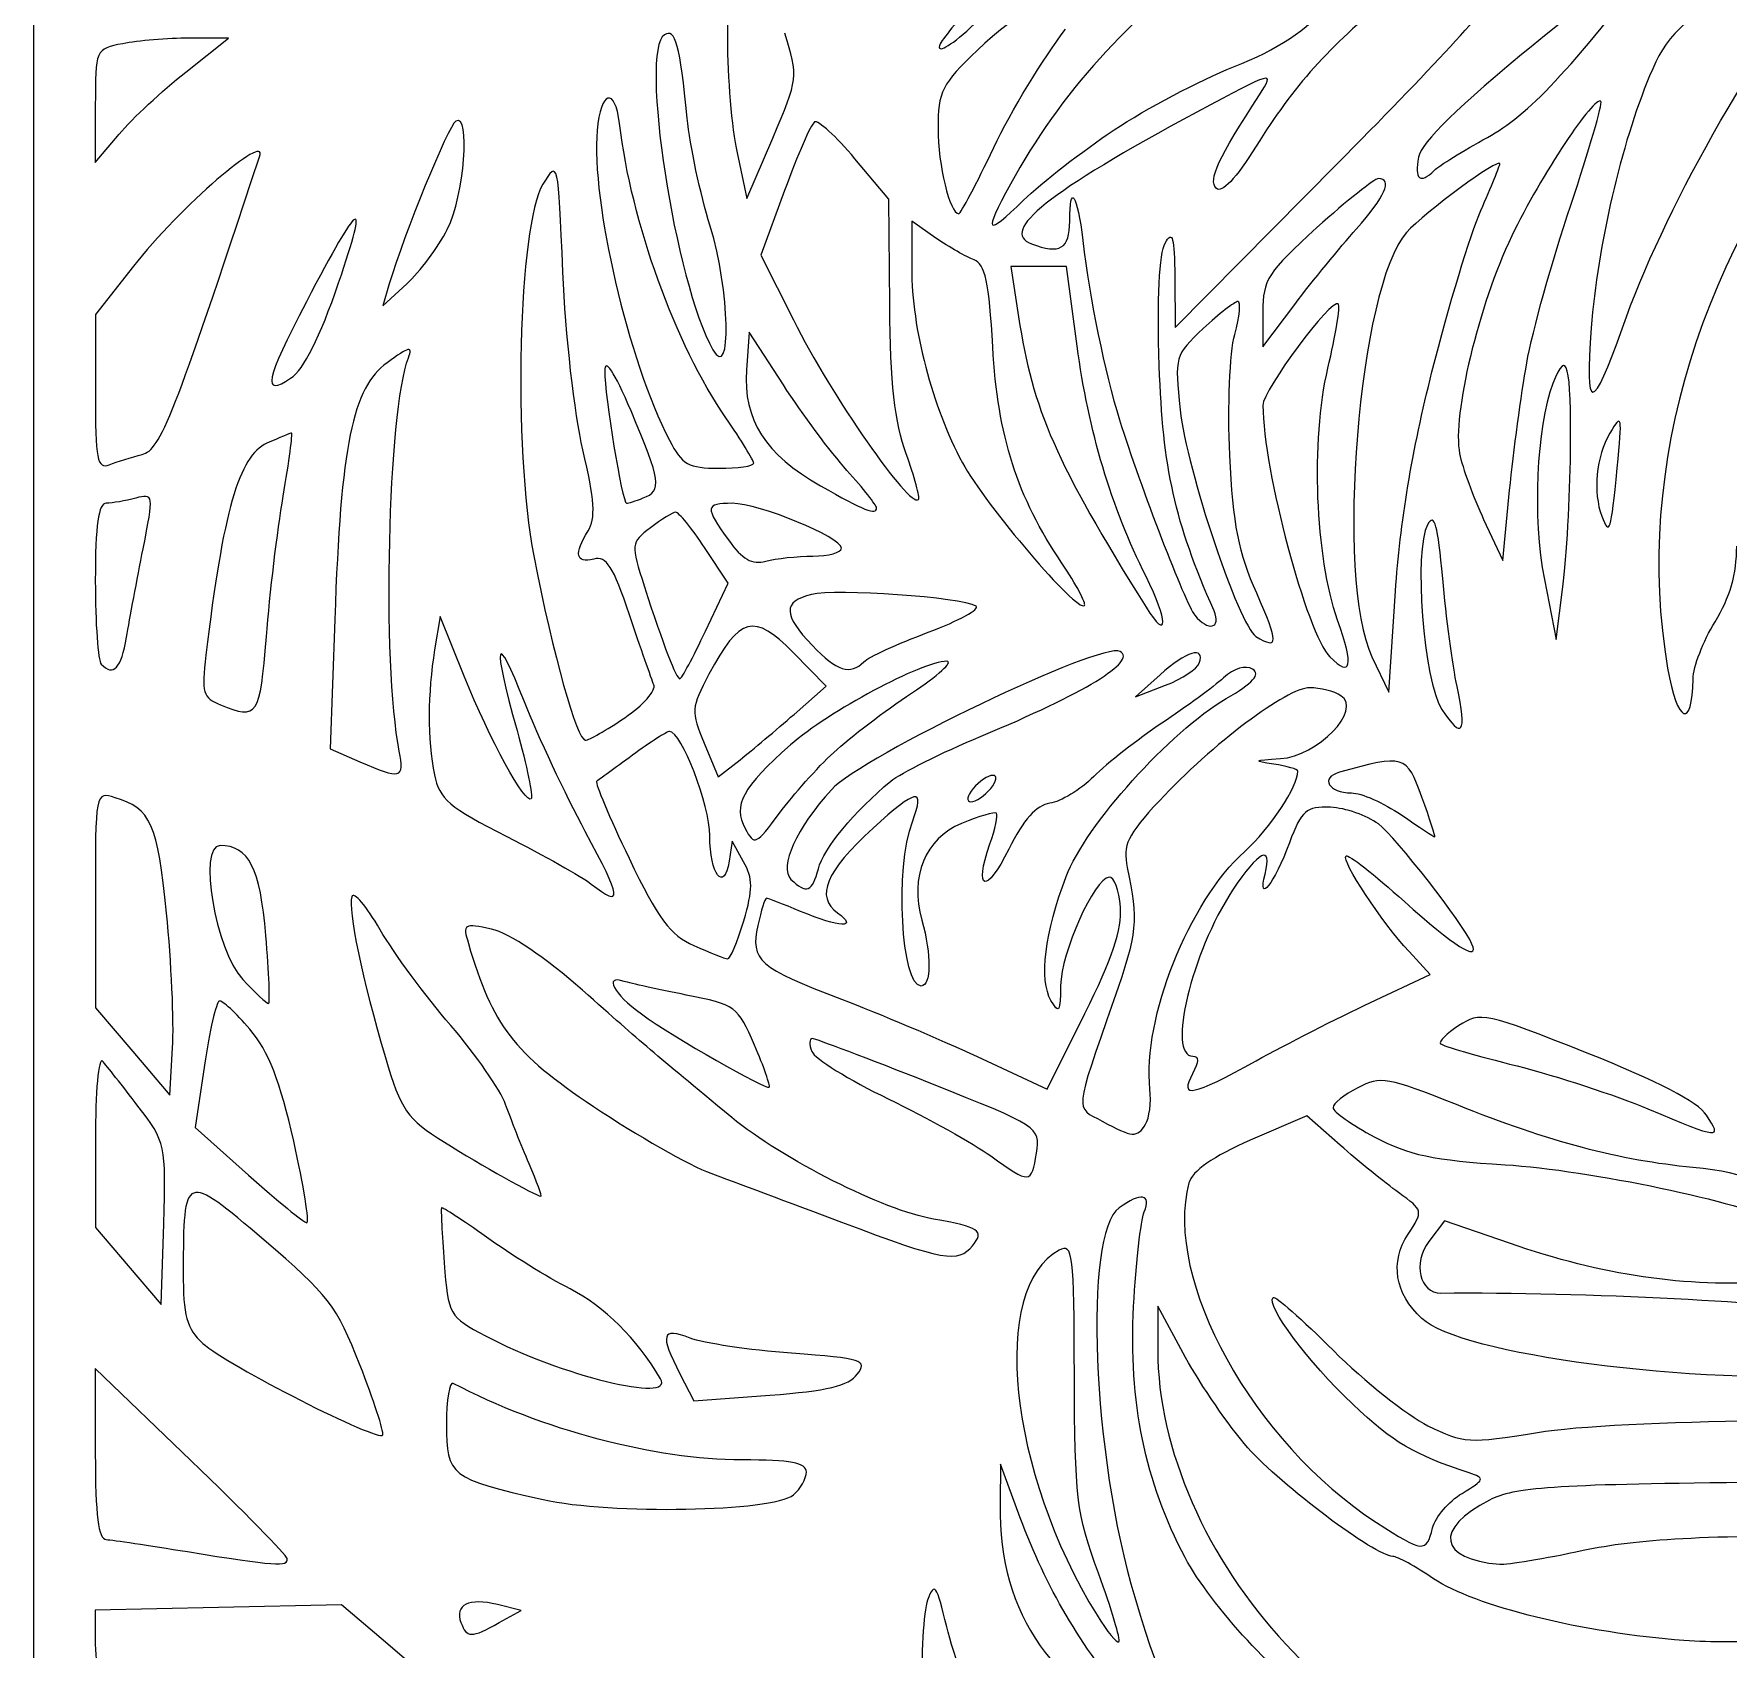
# Model space of a CAD drawing. Extents: x 1 to 81, y -1 to 158.
# Drawn here: x 1 to 52.1, y 82.8 to 131.5 of the extents above; entities that cross this region are included whole.
import ezdxf

# ---------------------------------------------------------------- set-up
doc = ezdxf.new("R2010")
doc.units = 0
doc.layers.get('0').update_dxf_attribs({"linetype": 'CONTINUOUS'})

msp = doc.modelspace()

# ---------------------------------------------------------------- linework, layer by layer
at = {"color": 7}
for points in [[(1.007335, 78.69224), (1.007335, 158.06724), (40.827127, 158.06724), (80.646918, 158.06724), (80.646918, 78.69224), (80.646918, -0.68276), (40.827127, -0.68276), (1.007335, -0.68276)], [(5.583785, 130.323135)], [(33.572262, 128.580277)], [(29.9407, 128.045255)], [(43.221989, 127.362728)], [(21.39274, 125.677636)], [(13.468501, 125.579095)], [(40.866663, 125.590398)], [(10.191816, 123.967819)], [(48.888748, 122.613073)], [(46.005999, 121.55474)], [(43.149306, 121.290419)], [(4.273061, 118.792726)], [(22.703168, 118.530505)], [(27.298391, 118.817673)], [(47.323986, 118.866206)], [(48.731654, 118.37974)], [(19.374236, 117.482006)], [(26.407335, 117.188353)], [(24.489106, 115.730295)], [(31.993046, 115.516922)], [(34.531631, 115.112287)], [(37.865119, 114.609428)], [(36.578749, 114.080261)], [(21.252979, 113.471325)], [(40.30517, 113.801337)], [(3.800324, 113.286511)], [(8.014907, 113.303561)], [(26.024446, 112.546434)], [(36.134781, 112.504786)], [(51.017792, 112.02974)], [(43.904554, 111.796195)], [(18.820675, 110.859107)], [(23.919751, 110.958707)], [(12.020309, 109.846928)], [(25.117716, 109.812217)], [(29.846918, 108.722448)], [(42.844858, 108.464284)], [(17.624761, 107.431755)], [(24.653306, 106.298984)], [(22.402874, 104.729743)], [(33.756613, 105.150573)], [(7.999645, 104.290678)], [(22.728965, 100.98935)], [(37.845082, 100.511671)], [(34.517909, 98.601977)], [(51.42512, 98.873355)], [(8.837851, 98.09094)], [(31.225133, 97.734485)], [(15.934103, 97.411511)], [(29.298202, 94.940559)], [(10.830862, 91.352717)], [(19.893259, 90.929219)], [(25.82473, 91.065159)], [(23.898794, 87.427641)], [(43.168922, 86.431303)], [(8.643797, 85.505261)], [(47.706293, 85.755543)], [(33.096713, 85.063764)], [(15.02999, 83.574827)]]:
    msp.add_lwpolyline(points, close=True, dxfattribs=at)
for points in [[(5.583785, 130.323135), (6.875685, 131.344323), (5.694376, 131.344323)], [(2.859418, 129.306574), (2.859418, 127.599556), (3.575651, 128.45075)], [(22.203196, 127.883862), (22.496973, 126.514024), (23.277293, 128.33386)], [(26.80321, 123.293042), (26.777889, 126.48655), (25.753309, 127.712274)], [(35.395122, 124.139164), (35.403166, 122.622543), (40.289144, 127.552125)], [(23.634554, 126.752358), (22.923844, 124.80371), (23.903707, 122.848494)], [(28.193272, 125.319978), (27.465668, 125.824107), (27.465668, 124.40647)], [(4.005096, 124.468893), (2.859752, 123.009948), (2.859585, 120.666536)], [(32.452704, 122.06301), (32.132879, 124.465157), (31.294536, 124.465157), (30.456193, 124.465157), (30.688365, 122.943803)], [(11.720793, 123.93599), (11.52494, 123.274532), (12.245012, 123.93599)], [(38.049002, 123.099774), (38.049002, 122.043375), (39.01458, 123.32041)], [(23.597698, 120.893282), (22.570877, 122.480782), (22.488747, 121.340512)], [(44.706651, 116.834592), (45.282593, 115.601615), (45.490257, 117.718282)], [(21.252979, 113.471325), (21.934956, 114.91291), (21.225571, 115.984867)], [(46.537713, 115.028898), (46.892784, 113.220365), (47.095016, 114.807865)], [(41.340429, 112.691198), (41.848924, 111.632865), (42.048083, 114.675573)], [(13.976747, 112.109819), (13.251929, 113.909689), (13.085667, 112.903569)], [(10.076032, 113.816659), (9.937739, 109.915039), (10.830348, 109.527538)], [(23.919751, 110.958707), (24.886155, 111.80722), (23.892237, 112.825083)], [(34.954901, 112.154615), (34.212543, 111.485738), (35.120546, 111.835909)], [(21.212908, 110.088447), (21.63659, 109.074432), (22.294972, 109.592314)], [(22.400308, 106.515681), (22.053262, 107.134948), (21.962385, 106.535712)], [(2.861127, 105.366841), (2.862715, 102.107865), (3.985485, 100.795156), (5.108255, 99.482447), (5.18962, 100.901376)], [(5.005692, 104.968252), (5.005811, 104.968252)], [(41.298455, 102.27446), (43.092698, 103.119902), (42.459852, 103.804508)], [(29.439447, 100.639131), (31.545525, 99.659681), (32.687691, 101.942106)], [(6.148657, 100.380469), (5.866019, 98.501393), (7.471574, 97.070757)], [(4.145508, 99.146582), (4.145386, 99.146582)], [(40.382738, 97.970184), (39.374755, 98.859586), (37.670997, 98.117348)], [(2.860358, 98.125886), (2.861416, 95.493282), (3.852664, 94.328432), (4.843912, 93.163586), (4.920189, 95.600483)], [(45.481457, 95.011968), (43.521204, 95.686512), (43.055596, 95.069245)], [(35.722785, 91.573416), (34.888104, 93.112032), (34.884188, 91.789115)], [(5.733381, 88.468449), (2.859418, 91.233202), (2.859418, 88.666886)], [(20.480158, 91.077478), (20.90298, 90.259829), (23.192137, 90.432808)], [(30.740231, 86.732356), (30.139074, 88.349532), (30.131613, 87.158907)], [(11.700656, 81.013961), (12.662757, 82.078893), (11.472048, 83.097545), (10.281338, 84.116198), (6.570379, 84.036106), (2.859418, 83.956014), (2.859418, 82.928883)], [(15.02999, 83.574832), (15.691186, 83.940753), (14.978883, 84.119529)], [(38.747914, 82.93119), (40.385899, 81.205782), (41.176501, 81.668803)]]:
    msp.add_lwpolyline(points, dxfattribs=at)
for points in [[(31.831293, 135.109945), (29.939522, 133.150185), (28.350649, 131.352369), (28.300463, 131.114803)], [(48.888748, 122.613073), (50.126008, 126.120745), (52.705103, 130.699169), (55.646817, 134.610031)], [(22.393272, 133.816858), (22.003345, 133.46398), (21.909418, 132.978571), (21.909418, 131.316338)], [(44.824743, 128.354915), (46.051705, 129.027375), (47.277369, 130.33243), (50.087543, 133.958606)], [(50.072893, 134.249647), (49.773795, 134.034168), (48.030561, 132.632548), (46.199041, 131.134935)], [(36.426061, 133.570909), (34.155933, 132.137841), (31.913436, 129.654308), (30.441114, 126.942675)], [(53.073879, 133.504348), (50.55403, 131.759055), (50.214601, 131.426551), (49.707721, 130.206858)], [(33.026842, 133.196407), (32.402613, 133.196407), (30.579584, 132.070642), (29.447977, 130.986371)], [(37.166375, 130.477384), (38.528773, 131.019711), (39.307437, 131.537961), (40.140824, 132.457061)], [(41.809435, 132.51415), (40.082854, 131.137205), (38.963325, 129.88658), (37.852353, 128.093711)], [(40.289144, 127.552125), (42.976432, 130.263397), (45.117898, 132.574298), (45.047958, 132.687463)], [(28.300463, 131.114803), (28.248602, 130.869298), (28.705397, 131.155083), (29.358796, 131.776933)], [(5.694376, 131.344323), (5.044654, 131.344323), (4.140994, 131.269909), (3.686241, 131.178959)], [(20.013202, 131.449339), (19.252909, 130.979452), (20.334973, 123.949788), (21.475173, 121.951615)], [(20.700511, 128.929836), (20.480816, 131.147365), (20.34286, 131.653079), (20.013202, 131.449339)], [(21.909418, 131.316338), (21.909418, 130.18189), (22.041617, 128.637276), (22.203196, 127.883862)], [(23.277293, 128.33386), (24.047715, 130.130619), (24.052377, 130.170772), (23.644971, 131.499869)], [(29.9407, 128.045255), (30.461154, 129.141186), (31.433831, 130.748529), (32.102205, 131.61713)], [(3.686241, 131.178959), (2.862723, 131.014256), (2.859418, 131.006771), (2.859418, 129.306574)], [(29.447977, 130.986371), (28.376462, 129.959679), (28.259418, 129.727513), (28.259418, 128.628778)], [(46.199041, 131.134935), (43.953406, 129.298708), (42.828509, 128.200174), (42.744652, 127.761497)], [(3.575651, 128.45075), (3.969581, 128.918909), (4.873239, 129.76148), (5.583785, 130.323135)], [(33.572262, 128.580277), (34.533983, 129.219629), (36.151336, 130.073326), (37.166375, 130.477384)], [(37.948381, 129.63788), (38.432168, 130.378311), (38.38027, 130.363965), (36.064624, 129.117138)], [(18.660541, 128.771576), (18.527683, 129.892774), (18.084181, 129.758125), (17.984073, 128.566198)], [(49.707721, 130.206858), (48.847211, 128.13624), (48.145351, 125.105816), (47.948964, 122.613073)], [(55.709481, 130.111082), (51.28427, 125.12516), (49.205735, 118.361513), (50.252133, 112.35264)], [(36.646559, 126.820097), (36.396448, 127.070207), (36.699992, 127.727228), (37.948381, 129.63788)], [(48.243307, 129.440294), (48.04378, 129.639822), (46.432248, 127.207822), (45.554061, 125.38189)], [(47.329273, 126.306831), (47.887633, 127.974595), (48.298949, 129.384655), (48.243307, 129.440294)], [(13.724678, 128.8415), (13.49588, 128.700096), (12.171333, 125.457604), (11.720793, 123.93599)], [(13.468501, 125.579095), (13.980991, 126.578434), (14.180833, 129.123421), (13.724678, 128.8415)], [(21.866222, 119.897731), (20.339717, 122.116432), (19.014435, 125.785025), (18.660541, 128.771576)], [(21.39274, 125.677636), (21.093118, 126.647702), (20.781613, 128.111192), (20.700511, 128.929836)], [(24.536998, 128.819505), (24.431546, 128.75433), (24.025447, 127.824116), (23.634554, 126.752358)], [(25.753309, 127.712274), (25.189791, 128.386425), (24.64245, 128.884677), (24.536998, 128.819505)], [(36.064624, 129.117138), (31.580442, 126.702693), (30.09832, 125.523638), (31.075887, 125.148512)], [(7.807717, 127.770924), (8.068852, 128.561439), (5.395545, 126.240053), (4.005096, 124.468893)], [(17.984073, 128.566198), (17.803019, 126.410477), (18.917338, 121.633824), (20.163428, 119.224155)], [(28.259418, 128.628778), (28.259418, 127.518718), (28.615407, 126.052657), (28.884951, 126.052657)], [(30.835296, 126.457916), (31.378903, 126.985863), (32.610539, 127.940924), (33.572262, 128.580277)], [(43.221989, 127.362728), (43.360446, 127.501184), (44.081684, 127.947669), (44.824743, 128.354915)], [(4.273061, 118.792726), (4.82509, 118.934082), (5.219578, 119.936104), (7.807717, 127.770924)], [(16.951505, 124.292815), (16.811493, 127.661617), (16.806048, 127.685533), (16.349303, 126.938648)], [(28.884951, 126.052657), (28.945157, 126.052657), (29.420243, 126.949327), (29.9407, 128.045255)], [(37.852353, 128.093711), (37.238101, 127.102436), (36.813112, 126.653544), (36.646559, 126.820097)], [(45.192752, 127.554209), (45.192752, 127.763725), (42.944709, 126.109886), (42.380715, 125.485451)], [(42.744652, 127.761497), (42.614921, 127.082865), (42.793195, 126.933934), (43.221989, 127.362728)], [(44.622061, 126.152698), (44.935942, 126.862276), (45.192752, 127.492956), (45.192752, 127.554209)], [(10.191816, 123.967819), (11.125705, 126.69412), (10.85211, 126.53336), (9.22042, 123.397044)], [(16.349303, 126.938648), (15.603942, 125.719803), (15.439996, 119.007445), (16.075634, 115.733907)], [(30.441114, 126.942675), (29.621176, 125.432558), (29.691044, 125.346635), (30.835296, 126.457916)], [(32.228168, 125.832172), (32.228168, 126.993949), (32.457176, 126.652277), (32.624792, 125.240418)], [(41.533673, 127.11099), (41.412951, 127.11099), (40.579514, 126.446156), (39.681589, 125.633583)], [(40.866663, 125.590398), (41.732991, 126.560747), (41.974355, 127.11099), (41.533673, 127.11099)], [(43.149306, 121.290419), (43.645439, 123.255093), (44.308181, 125.44312), (44.622061, 126.152698)], [(46.005999, 121.55474), (46.175441, 122.500625), (46.770914, 124.639067), (47.329273, 126.306831)], [(21.475173, 121.951615), (22.049774, 120.94464), (21.987677, 123.751454), (21.39274, 125.677636)], [(31.075887, 125.148512), (31.939243, 124.817211), (32.228168, 124.988635), (32.228168, 125.832172)], [(39.681589, 125.633583), (38.200476, 124.293252), (38.049002, 124.058161), (38.049002, 123.099774)], [(12.245012, 123.93599), (12.641051, 124.299792), (13.19162, 125.039189), (13.468501, 125.579095)], [(29.346665, 124.663094), (29.11248, 124.74711), (28.593455, 125.042708), (28.193272, 125.319978)], [(32.624792, 125.240418), (32.839036, 123.435822), (33.278424, 121.293361), (33.733375, 119.834948)], [(34.929239, 121.464649), (34.861725, 123.469646), (34.927651, 124.865334), (35.103993, 125.168816)], [(35.103993, 125.168816), (35.329215, 125.556248), (35.388722, 125.345788), (35.395122, 124.139164)], [(39.01458, 123.32041), (39.545646, 124.022781), (40.379084, 125.044277), (40.866663, 125.590398)], [(42.380715, 125.485451), (40.939921, 123.890252), (40.219098, 115.025035), (41.340429, 112.691198)], [(45.554061, 125.38189), (44.553952, 123.302459), (43.754376, 119.965118), (43.981685, 118.818967)], [(29.910066, 122.040354), (29.801619, 123.98684), (29.68221, 124.542714), (29.346665, 124.663094)], [(17.554718, 118.933965), (17.30066, 120.01159), (17.029213, 122.423071), (16.951505, 124.292815)], [(27.465668, 124.40647), (27.465668, 122.592703), (28.080557, 120.237396), (28.99573, 118.545626)], [(8.746397, 121.091277), (9.142656, 121.354088), (9.62596, 122.315912), (10.191816, 123.967819)], [(9.22042, 123.397044), (7.978108, 121.009167), (7.876363, 120.514242), (8.746397, 121.091277)], [(27.298396, 118.817673), (26.952509, 119.761288), (26.821844, 120.942203), (26.80321, 123.293042)], [(37.300069, 123.405598), (37.20266, 123.404805), (36.731279, 123.037283), (36.252555, 122.588615)], [(37.202687, 122.414636), (37.353658, 122.960339), (37.397481, 123.406273), (37.300069, 123.405598)], [(40.326075, 123.334611), (40.128121, 123.532567), (38.048901, 120.735627), (38.050999, 120.27421)], [(40.011419, 121.395188), (40.247509, 122.398843), (40.389104, 123.271582), (40.326075, 123.334611)], [(23.903707, 122.848494), (25.061878, 120.537489), (27.403806, 117.171356), (27.668982, 117.436532)], [(30.688365, 122.943803), (31.119194, 120.120712), (31.799556, 118.570655), (34.530837, 114.189597)], [(36.252555, 122.588615), (35.40011, 121.78969), (35.385817, 121.739216), (35.55991, 120.142445)], [(47.948964, 122.613073), (47.745467, 120.030108), (47.97766, 120.030108), (48.888748, 122.613073)], [(12.298146, 121.711548), (12.438174, 122.076456), (12.313571, 122.047365), (11.656856, 121.561839)], [(34.531599, 115.112287), (33.480555, 117.21103), (32.792342, 119.512051), (32.452704, 122.06301)], [(37.054684, 118.776615), (36.985112, 120.231823), (37.051721, 121.868933), (37.202687, 122.414636)], [(11.656856, 121.561839), (10.604569, 120.78385), (10.263807, 119.1143), (10.076032, 113.816659)], [(12.020309, 109.846928), (11.50022, 112.519915), (11.677594, 120.094415), (12.298146, 121.711548)], [(19.006159, 120.107165), (18.494248, 121.307527), (18.217068, 121.728198), (18.212409, 121.311829)], [(31.993046, 115.516922), (30.643145, 117.517098), (30.060397, 119.342135), (29.910066, 122.040354)], [(45.490257, 117.718282), (45.604472, 118.882448), (45.836557, 120.608855), (46.005999, 121.55474)], [(47.323986, 118.866206), (47.352611, 121.511454), (47.216938, 122.041854), (46.795325, 120.93293)], [(18.212409, 121.311829), (18.204312, 120.587363), (18.744335, 117.321407), (18.872232, 117.321407)], [(22.488747, 121.340512), (22.38112, 119.846259), (23.052797, 118.795239), (24.721783, 117.846324)], [(36.578749, 114.080261), (35.392574, 116.773179), (35.033008, 118.382846), (34.929239, 121.464649)], [(40.30517, 113.801337), (39.630689, 115.710023), (39.495595, 119.202348), (40.011419, 121.395188)], [(42.048083, 114.675573), (42.180317, 116.695813), (42.550371, 118.918659), (43.149306, 121.290419)], [(2.859585, 120.666536), (2.859439, 118.631422), (2.914864, 118.344402), (3.280873, 118.484854)], [(25.515927, 118.312832), (25.025652, 118.858953), (24.162448, 120.020157), (23.597698, 120.893282)], [(46.795325, 120.93293), (46.290153, 119.604226), (46.171832, 116.892485), (46.537713, 115.028898)], [(19.374236, 117.482006), (19.94961, 117.702798), (19.909483, 117.988993), (19.006159, 120.107165)], [(35.55991, 120.142445), (35.758927, 118.317058), (37.321477, 113.641812), (37.843185, 113.310739)], [(38.050999, 120.27421), (38.059863, 118.323519), (39.375284, 113.38709), (40.07181, 112.690561)], [(48.731654, 118.37974), (48.889102, 119.977683), (48.873505, 120.052666), (48.511513, 119.438073)], [(22.703168, 118.530505), (22.703168, 118.613428), (22.326542, 119.228679), (21.866222, 119.897731)], [(33.733375, 119.834948), (34.369737, 117.795006), (35.709275, 114.316613), (36.000468, 113.947969)], [(8.029832, 119.130379), (7.187303, 118.746495), (6.708135, 117.081845), (6.192512, 112.747449)], [(8.775256, 119.438073), (8.736698, 119.438073), (8.401256, 119.299609), (8.029832, 119.130379)], [(8.522425, 117.536894), (8.700037, 118.582543), (8.813811, 119.438073), (8.775256, 119.438073)], [(20.163428, 119.224155), (20.543306, 118.48955), (20.736835, 118.37974), (21.651629, 118.37974)], [(48.511513, 119.438073), (48.099385, 118.738354), (47.993596, 117.650223), (48.268147, 116.934761)], [(3.280873, 118.484854), (3.512674, 118.573804), (3.959159, 118.712345), (4.273061, 118.792726)], [(17.714071, 116.49016), (17.94737, 116.86373), (17.910887, 117.423221), (17.554718, 118.933965)], [(21.651629, 118.37974), (22.229977, 118.37974), (22.703168, 118.447585), (22.703168, 118.530505)], [(27.668982, 117.436532), (27.723589, 117.491137), (27.556822, 118.112651), (27.298391, 118.817673)], [(28.99573, 118.545626), (29.694754, 117.253425), (32.455305, 114.020767), (32.673465, 114.238926)], [(37.865111, 114.609428), (37.324527, 115.811911), (37.154662, 116.68534), (37.054684, 118.776615)], [(43.981685, 118.818967), (44.063647, 118.405698), (44.389881, 117.51273), (44.706651, 116.834592)], [(47.095016, 114.807865), (47.206244, 115.68099), (47.309278, 117.507242), (47.323986, 118.866206)], [(26.407335, 117.188353), (26.407335, 117.260693), (26.0062, 117.766708), (25.515927, 118.312832)], [(48.268147, 116.934761), (48.501784, 116.325912), (48.541482, 116.449673), (48.731654, 118.37974)], [(4.075277, 117.477471), (3.770357, 117.395609), (3.372048, 117.327005), (3.190147, 117.325018)], [(4.300569, 115.952505), (4.623787, 117.596346), (4.619752, 117.623646), (4.075277, 117.477471)], [(8.014907, 113.303561), (8.116427, 114.586245), (8.34481, 116.491245), (8.522425, 117.536894)], [(18.872232, 117.321407), (18.91815, 117.321407), (19.144054, 117.393675), (19.374236, 117.482006)], [(24.721783, 117.846324), (26.035146, 117.099601), (26.407335, 116.954313), (26.407335, 117.188353)], [(3.190147, 117.325018), (2.950797, 117.322372), (2.859418, 116.675659), (2.859418, 114.984255)], [(20.352904, 117.050939), (20.263101, 117.047711), (19.919556, 116.837187), (19.58947, 116.583127)], [(21.225571, 115.984867), (20.835406, 116.574443), (20.442708, 117.054175), (20.352904, 117.050939)], [(22.058807, 117.321407), (21.235466, 117.321407), (21.225264, 117.223879), (21.943131, 116.215729)], [(25.349002, 115.965909), (25.349002, 116.298038), (22.864982, 117.321407), (22.058807, 117.321407)], [(43.471375, 115.056896), (43.32804, 116.681845), (43.225138, 117.049185), (43.017308, 116.677816)], [(17.883468, 115.642287), (17.340059, 115.500182), (17.280861, 115.796481), (17.714071, 116.49016)], [(19.58947, 116.583127), (18.999147, 116.128766), (18.996255, 116.099595), (19.413016, 114.803071)], [(43.017308, 116.677816), (42.591151, 115.916316), (42.896139, 111.946904), (43.445189, 111.108948)], [(3.800324, 113.286511), (3.894447, 113.832214), (4.119557, 115.031912), (4.300569, 115.952505)], [(21.943131, 116.215729), (22.362372, 115.626957), (22.64932, 115.463698), (23.067611, 115.575958)], [(24.489106, 115.730295), (24.962048, 115.732412), (25.349002, 115.838309), (25.349002, 115.965909)], [(51.681946, 113.749532), (52.126597, 114.471466), (52.334221, 115.195861), (52.335147, 116.028523)], [(16.075634, 115.733907), (16.654994, 112.750195), (17.376256, 110.177657), (17.633439, 110.177657)], [(18.960743, 113.963871), (18.471705, 115.4196), (18.264778, 115.742), (17.883468, 115.642287)], [(23.067611, 115.575958), (23.37649, 115.658858), (24.016163, 115.728308), (24.489106, 115.730295)], [(32.673465, 114.238926), (32.73326, 114.298722), (32.427071, 114.87382), (31.993046, 115.516922)], [(2.859418, 114.984255), (2.859418, 113.698819), (2.938793, 112.567725), (3.035808, 112.470713)], [(34.530837, 114.189597), (35.200897, 113.114802), (35.201442, 113.774736), (34.531631, 115.112287)], [(43.904554, 111.796195), (43.76824, 112.433968), (43.573311, 113.901284), (43.471375, 115.056896)], [(19.413016, 114.803071), (19.984453, 113.025375), (20.366985, 112.02974), (20.478557, 112.02974)], [(24.445828, 114.572664), (23.574759, 114.354039), (23.581479, 113.96639), (24.472461, 113.036406)], [(29.405445, 114.224501), (28.980281, 114.487267), (25.171019, 114.754673), (24.445828, 114.572664)], [(37.843185, 113.310739), (38.529337, 112.875311), (38.533512, 113.122633), (37.865119, 114.609428)], [(19.694787, 111.851294), (19.623982, 112.022199), (19.293663, 112.972858), (18.960743, 113.963871)], [(23.892237, 112.825083), (22.723589, 114.021889), (22.276459, 113.905922), (21.353814, 112.16672)], [(27.966614, 113.433889), (28.896146, 113.78333), (29.543618, 114.139104), (29.405445, 114.224501)], [(36.000468, 113.947969), (36.394155, 113.449571), (36.814226, 113.545668), (36.578749, 114.080261)], [(15.792744, 111.33436), (14.912792, 113.564159), (14.816055, 113.18893), (15.569713, 110.469265)], [(20.478557, 112.02974), (20.529402, 112.02974), (20.87789, 112.678453), (21.252979, 113.471325)], [(26.024446, 112.546434), (26.163106, 112.685094), (27.03708, 113.084449), (27.966614, 113.433889)], [(40.07181, 112.690561), (40.720962, 112.041411), (40.797816, 112.407226), (40.30517, 113.801337)], [(51.017792, 112.02974), (51.024565, 112.393542), (51.323431, 113.167448), (51.681946, 113.749532)], [(3.035808, 112.470713), (3.412196, 112.094325), (3.635859, 112.33299), (3.800324, 113.286511)], [(6.633435, 111.242864), (7.754959, 110.791842), (7.824298, 110.895273), (8.014907, 113.303561)], [(13.085667, 112.903569), (12.871312, 111.606399), (12.869937, 110.197455), (13.08199, 109.137191)], [(24.472461, 113.036406), (25.222004, 112.254051), (25.609672, 112.13166), (26.024446, 112.546434)], [(33.751589, 112.854092), (33.199681, 113.162956), (25.988116, 109.710747), (25.048477, 108.687875)], [(36.134781, 112.504786), (36.310967, 113.033344), (35.743129, 112.864821), (34.954901, 112.154615)], [(6.192512, 112.747449), (6.057453, 111.612132), (6.103178, 111.456108), (6.633435, 111.242864)], [(28.520469, 112.558698), (27.778596, 112.558433), (24.95197, 111.044244), (23.813066, 110.037216)], [(27.462136, 111.598154), (28.260559, 112.12657), (28.736809, 112.558811), (28.520469, 112.558698)], [(29.556829, 110.299352), (32.665776, 111.590974), (34.266561, 112.5659), (33.751589, 112.854092)], [(35.120546, 111.835909), (35.619944, 112.028504), (36.07635, 112.329497), (36.134781, 112.504786)], [(37.743447, 112.319644), (37.529767, 112.451708), (37.190159, 112.350561), (36.862467, 112.057254)], [(50.252133, 112.35264), (50.543296, 110.680661), (50.989188, 110.492614), (51.017792, 112.02974)], [(15.999389, 108.412767), (15.819498, 108.232877), (14.752947, 110.182356), (13.976747, 112.109819)], [(18.820675, 110.859107), (19.372241, 111.233905), (19.765589, 111.68039), (19.694787, 111.851294)], [(21.353814, 112.16672), (20.816977, 111.154771), (20.810051, 111.052621), (21.212908, 110.088447)], [(36.862467, 112.057254), (36.569176, 111.794742), (35.733897, 111.181084), (35.006293, 110.693568)], [(36.944043, 111.432472), (37.763013, 111.912424), (37.991701, 112.166215), (37.743447, 112.319644)], [(17.624761, 107.431755), (17.026504, 108.540886), (16.202096, 110.297058), (15.792744, 111.33436)], [(25.117716, 109.812217), (25.608724, 110.26607), (26.663714, 111.069742), (27.462136, 111.598154)], [(32.121766, 106.070921), (32.71348, 107.619609), (35.249826, 110.439597), (36.944043, 111.432472)], [(39.461824, 111.761106), (38.784318, 111.765895), (36.521178, 110.063587), (34.931834, 108.353675)], [(38.578168, 109.623487), (39.700023, 109.689246), (41.06287, 111.105286), (40.405098, 111.521719)], [(40.405098, 111.521719), (40.200651, 111.651153), (39.776178, 111.758878), (39.461824, 111.761106)], [(43.445189, 111.108948), (44.06297, 110.166097), (44.206927, 110.381468), (43.904554, 111.796195)], [(17.633439, 110.177657), (17.734854, 110.177657), (18.269111, 110.484309), (18.820675, 110.859107)], [(22.294972, 109.592314), (22.65708, 109.877148), (23.388233, 110.492027), (23.919751, 110.958707)], [(15.569713, 110.469265), (15.866417, 109.398573), (16.059772, 108.473147), (15.999389, 108.412767)], [(20.166515, 110.44224), (20.087003, 110.44224), (19.583408, 110.119634), (19.047415, 109.725338)], [(21.380172, 107.293397), (21.380172, 108.238764), (20.530889, 110.44224), (20.166515, 110.44224)], [(35.006293, 110.693568), (34.278689, 110.206052), (33.354944, 109.481964), (32.953529, 109.084483)], [(10.830348, 109.527538), (12.070091, 108.989339), (12.181361, 109.019202), (12.020309, 109.846928)], [(23.813066, 110.037216), (22.356014, 108.748875), (22.069832, 108.220841), (22.446848, 107.516382)], [(23.481641, 107.979403), (23.890473, 108.533599), (24.626705, 109.358366), (25.117716, 109.812217)], [(26.834253, 108.940568), (27.141818, 109.193573), (28.366977, 109.805025), (29.556829, 110.299352)], [(19.047415, 109.725338), (18.511419, 109.331043), (18.02665, 108.977234), (17.970145, 108.939097)], [(38.379731, 109.458982), (37.738627, 109.5561), (37.762217, 109.575658), (38.578168, 109.623487)], [(39.107335, 109.24649), (39.107335, 109.302738), (38.779913, 109.398358), (38.379731, 109.458982)], [(42.844858, 108.464284), (42.388496, 109.73403), (42.301978, 109.760097), (40.360264, 109.212814)], [(13.08199, 109.137191), (13.227677, 108.408766), (13.522169, 108.157372), (15.264802, 107.273839)], [(17.970145, 108.939097), (17.913644, 108.90096), (18.353101, 107.857557), (18.94672, 106.620421)], [(24.653306, 106.298984), (24.8065, 106.909362), (25.741056, 108.041305), (26.834253, 108.940568)], [(27.487033, 107.720331), (27.88821, 108.775505), (27.605969, 108.730389), (26.30523, 107.531408)], [(29.911712, 109.119323), (29.766191, 109.119323), (29.498909, 108.94073), (29.317752, 108.722448)], [(29.846918, 108.722448), (30.030653, 108.943836), (30.059305, 109.119323), (29.911712, 109.119323)], [(32.953529, 109.084483), (32.552111, 108.687002), (31.956798, 108.323875), (31.630612, 108.277536)], [(37.503452, 106.826106), (38.276337, 107.526018), (39.107335, 108.780056), (39.107335, 109.24649)], [(40.360264, 109.212814), (39.764039, 109.044764), (40.029961, 108.590157), (40.724487, 108.590157)], [(3.454731, 108.447298), (2.859868, 108.625682), (2.859418, 108.623359), (2.861127, 105.366841)], [(5.005811, 104.968252), (4.735325, 107.668055), (4.531926, 108.124278), (3.454731, 108.447298)], [(25.048477, 108.687875), (23.992456, 107.538308), (23.457847, 106.353811), (23.827975, 105.983683)], [(29.317752, 108.722448), (29.134017, 108.501061), (29.105365, 108.325573), (29.252958, 108.325573)], [(29.252958, 108.325573), (29.398479, 108.325573), (29.665761, 108.504167), (29.846918, 108.722448)], [(31.630612, 108.277536), (31.22222, 108.219518), (30.836418, 107.787392), (30.391653, 106.889809)], [(34.931834, 108.353675), (33.961914, 107.310174), (33.82291, 107.020823), (33.965028, 106.341198)], [(40.724487, 108.590157), (41.014661, 108.590157), (41.690115, 108.2925), (42.2255, 107.928698)], [(43.237007, 107.26724), (43.257962, 107.26724), (43.081485, 107.805911), (42.844858, 108.464284)], [(22.446848, 107.516382), (22.725227, 106.996227), (22.771687, 107.017016), (23.481641, 107.979403)], [(30.021027, 107.975075), (29.969955, 108.02615), (29.49652, 107.887582), (28.968951, 107.66715)], [(29.824188, 107.051184), (29.983523, 107.508252), (30.0721, 107.924002), (30.021027, 107.975075)], [(40.090632, 108.156759), (39.355186, 108.189398), (39.223455, 108.075532), (38.852277, 107.086371)], [(41.531834, 107.653841), (41.191818, 107.91036), (40.543276, 108.136671), (40.090632, 108.156759)], [(42.2255, 107.928698), (42.760881, 107.564896), (43.21606, 107.26724), (43.237007, 107.26724)], [(15.264802, 107.273839), (16.372726, 106.71211), (17.517335, 106.067894), (17.808377, 105.84225)], [(17.808377, 105.84225), (18.760416, 105.104131), (18.727756, 105.386878), (17.624761, 107.431755)], [(21.962385, 106.535712), (21.816473, 105.573589), (21.380172, 106.141385), (21.380172, 107.293397)], [(26.30523, 107.531408), (24.865899, 106.204679), (24.557575, 105.467528), (25.234847, 104.972297)], [(27.751267, 102.769323), (27.148967, 102.769323), (26.958875, 106.331168), (27.487033, 107.720331)], [(28.968951, 107.66715), (27.869571, 107.207799), (27.404938, 106.075954), (27.773678, 104.755445)], [(44.354903, 104.032627), (44.087113, 104.654996), (42.059693, 107.255609), (41.531834, 107.653841)], [(6.619327, 107.002657), (5.943783, 107.002657), (6.477754, 103.843688), (7.30136, 102.967761)], [(7.999645, 104.290678), (7.826457, 106.337431), (7.487878, 107.002657), (6.619327, 107.002657)], [(30.391653, 106.889809), (29.712986, 105.520196), (29.328589, 105.629509), (29.824188, 107.051184)], [(34.646272, 99.656527), (34.421606, 101.798366), (35.816394, 105.298338), (37.503452, 106.826106)], [(38.117457, 106.142761), (38.342811, 107.057952), (37.930262, 106.852199), (37.137266, 105.653901)], [(38.852277, 107.086371), (38.389885, 105.854127), (37.887545, 105.209054), (38.117457, 106.142761)], [(40.558056, 106.689488), (40.62064, 106.752072), (41.411681, 106.133762), (42.315929, 105.315467)], [(18.94672, 106.620421), (19.82483, 104.790391), (20.189235, 104.299795), (20.901538, 103.988661)], [(22.402953, 104.729743), (22.686468, 105.689948), (22.686013, 106.006), (22.400308, 106.515681)], [(23.827975, 105.983683), (24.278881, 105.532777), (24.480314, 105.609731), (24.653306, 106.298984)], [(33.965028, 106.341198), (34.303668, 104.721808), (34.272048, 104.410134), (33.560618, 102.355261)], [(42.459852, 103.804508), (41.626097, 104.706457), (40.4139, 106.545332), (40.558056, 106.689488)], [(31.665296, 102.32866), (31.304862, 102.948605), (31.48122, 104.394423), (32.121766, 106.070921)], [(33.418793, 106.054985), (32.969525, 106.018256), (31.964029, 103.767395), (31.955539, 102.779407)], [(33.756621, 105.150573), (33.716336, 105.659896), (33.564314, 106.066881), (33.418793, 106.054985)], [(10.591374, 105.459985), (10.464538, 105.079475), (10.908329, 102.955394), (11.604337, 100.61172)], [(11.446595, 104.46757), (11.032866, 105.183324), (10.648016, 105.629911), (10.591374, 105.459985)], [(23.088746, 105.415157), (23.045319, 105.415157), (22.928445, 105.044806), (22.829028, 104.592157)], [(24.117559, 105.018282), (23.595137, 105.236563), (23.132172, 105.415157), (23.088746, 105.415157)], [(37.137266, 105.653901), (35.89864, 103.782212), (35.150473, 100.652657), (35.941643, 100.652657)], [(42.315929, 105.315467), (43.796889, 103.975273), (44.595881, 103.472583), (44.354903, 104.032627)], [(5.18962, 100.901376), (5.234368, 101.681788), (5.151602, 103.511882), (5.005692, 104.968252)], [(21.917721, 103.584655), (21.995093, 103.572776), (22.213411, 104.088073), (22.402874, 104.729743)], [(25.234847, 104.972297), (25.87634, 104.503223), (25.292783, 104.527242), (24.117559, 105.018282)], [(27.773678, 104.755445), (28.065439, 103.710594), (28.054824, 102.769323), (27.751267, 102.769323)], [(32.687691, 101.942106), (33.507037, 103.57943), (33.809157, 104.486265), (33.756613, 105.150573)], [(8.079327, 102.240157), (8.130932, 102.240157), (8.09507, 103.162891), (7.999645, 104.290678)], [(13.570733, 101.578698), (12.816186, 102.451823), (11.860324, 103.751817), (11.446595, 104.46757)], [(14.805475, 104.480421), (13.966373, 104.664674), (13.929035, 104.641938), (14.103384, 104.052902)], [(17.543793, 102.642982), (16.438843, 103.623097), (15.334202, 104.364324), (14.805475, 104.480421)], [(22.829028, 104.592157), (22.59838, 103.542023), (22.846199, 103.323752), (25.348994, 102.372665)], [(14.103384, 104.052902), (14.840638, 101.562125), (15.462766, 100.751084), (17.872586, 99.139184)], [(20.901538, 103.988661), (21.383067, 103.77833), (21.840351, 103.596527), (21.917721, 103.584655)], [(7.30136, 102.967761), (7.677639, 102.567579), (8.027726, 102.240157), (8.079327, 102.240157)], [(18.800564, 102.908936), (18.168543, 103.116018), (18.474836, 102.537165), (19.319909, 101.927443)], [(20.671795, 102.497631), (19.824517, 102.664249), (18.982465, 102.849336), (18.800564, 102.908936)], [(31.955539, 102.779407), (31.948739, 101.987654), (31.903972, 101.918138), (31.665296, 102.32866)], [(6.591154, 102.315997), (6.503231, 102.284951), (6.304105, 101.413964), (6.148657, 100.380469)], [(7.517196, 101.464377), (7.095797, 101.963818), (6.679078, 102.347046), (6.591154, 102.315997)], [(22.04171, 98.806799), (19.638111, 100.793042), (19.410585, 100.987093), (17.543793, 102.642982)], [(22.728965, 100.98935), (22.231178, 102.15064), (22.155999, 102.205761), (20.671795, 102.497631)], [(25.348994, 102.372665), (26.4404, 101.957918), (28.281103, 101.177828), (29.439447, 100.639131)], [(33.560618, 102.355261), (32.357549, 98.880345), (32.382722, 99.14124), (33.207367, 98.694129)], [(37.845087, 100.511671), (38.757606, 101.016213), (40.31162, 101.809468), (41.298455, 102.27446)], [(19.319909, 101.927443), (20.32245, 101.204109), (23.068, 99.632474), (23.172838, 99.721911)], [(47.830235, 100.744787), (44.743688, 101.969078), (44.605996, 101.998698), (43.962256, 101.576905)], [(8.837851, 98.09094), (8.429929, 99.904685), (8.080867, 100.79632), (7.517196, 101.464377)], [(15.225287, 99.197448), (15.069831, 99.634011), (14.32528, 100.705573), (13.570733, 101.578698)], [(24.472598, 101.181823), (24.381672, 101.181823), (24.373861, 101.008302), (24.455242, 100.796222)], [(27.989207, 99.851152), (26.145998, 100.583021), (24.563525, 101.181823), (24.472598, 101.181823)], [(43.962256, 101.576905), (43.595131, 101.336356), (43.34573, 101.088568), (43.408031, 101.026267)], [(3.076922, 100.507136), (2.957296, 100.645381), (2.859842, 99.573818), (2.860358, 98.125886)], [(11.604337, 100.61172), (12.079076, 99.013134), (12.24262, 98.778314), (13.380302, 98.06174)], [(23.172838, 99.721911), (23.212875, 99.756066), (23.013133, 100.326415), (22.728965, 100.98935)], [(24.455242, 100.796222), (24.536625, 100.58414), (25.574683, 99.939888), (26.762041, 99.364549)], [(35.941643, 100.652657), (36.127341, 100.652657), (36.124343, 100.482262), (35.93233, 100.12349)], [(43.408031, 101.026267), (43.470333, 100.963965), (44.507322, 100.663648), (45.712454, 100.358895)], [(51.42512, 98.873355), (51.165956, 99.268894), (49.933249, 99.910617), (47.830235, 100.744787)], [(4.145386, 99.146582), (3.677359, 99.756643), (3.19655, 100.368891), (3.076922, 100.507136)], [(35.93233, 100.12349), (35.527303, 99.366689), (35.91746, 99.445871), (37.845082, 100.511671)], [(45.712454, 100.358895), (46.917584, 100.054145), (48.692644, 99.472607), (49.657032, 99.066588)], [(31.225135, 97.734485), (31.339875, 98.516265), (31.322534, 98.527611), (27.989207, 99.851152)], [(34.517909, 98.601977), (34.630275, 98.783791), (34.688039, 99.258337), (34.646272, 99.656527)], [(40.911227, 99.701694), (40.50117, 99.489646), (40.165668, 99.219067), (40.165668, 99.100412)], [(43.88779, 99.192353), (41.811273, 100.025269), (41.605158, 100.06054), (40.911227, 99.701694)], [(4.920189, 95.600483), (4.994958, 97.98917), (4.97963, 98.059327), (4.145508, 99.146582)], [(15.934103, 97.411511), (15.699711, 97.957214), (15.380742, 98.760886), (15.225287, 99.197448)], [(17.872586, 99.139184), (19.180297, 98.264472), (20.772385, 97.356874), (21.41056, 97.122303)], [(26.762041, 99.364549), (27.949401, 98.78921), (29.337593, 98.016068), (29.846916, 97.646458)], [(40.165668, 99.100412), (40.165668, 98.981755), (40.731215, 98.583107), (41.422439, 98.214524)], [(51.013585, 97.300423), (48.819705, 97.50194), (46.697088, 98.065505), (43.88779, 99.192353)], [(28.127127, 95.742469), (26.608159, 96.009992), (23.582432, 97.533608), (22.04171, 98.806799)], [(33.207367, 98.694129), (34.123863, 98.197223), (34.261764, 98.187526), (34.517909, 98.601977)], [(49.657032, 99.066588), (51.846652, 98.144735), (51.906842, 98.138157), (51.42512, 98.873355)], [(9.234726, 95.632847), (9.321403, 95.628852), (9.142809, 96.73499), (8.837851, 98.09094)], [(13.380302, 98.06174), (14.49555, 97.359298), (16.101912, 96.45859), (16.290573, 96.429917)], [(37.670997, 98.117348), (36.550878, 97.629371), (35.917177, 97.188742), (35.821107, 96.831071)], [(41.422439, 98.214524), (42.431674, 97.676369), (43.205749, 97.511986), (45.352504, 97.379933)], [(29.846916, 97.646458), (31.029447, 96.788306), (31.086801, 96.79197), (31.225133, 97.734485)], [(42.143474, 96.540817), (41.729459, 96.837796), (40.937127, 97.481012), (40.382738, 97.970184)], [(7.948168, 95.107106), (5.531744, 97.164861), (5.515626, 97.158537), (5.508863, 94.150339)], [(7.471574, 97.070757), (8.354626, 96.283907), (9.148045, 95.63685), (9.234726, 95.632847)], [(16.290573, 96.429917), (16.328906, 96.424096), (16.168494, 96.865808), (15.934103, 97.411511)], [(21.41056, 97.122303), (22.048735, 96.887731), (23.821033, 96.225331), (25.349002, 95.650307)], [(45.352504, 97.379933), (47.890036, 97.223839), (52.573624, 96.240163), (53.586433, 95.650595)], [(53.957818, 95.826972), (53.449866, 96.776088), (52.7143, 97.144205), (51.013585, 97.300423)], [(34.475949, 95.956303), (34.699588, 96.501061), (34.368729, 96.556309), (33.720651, 96.082421)], [(35.821107, 96.831071), (35.041004, 93.926745), (37.762725, 88.999684), (41.474239, 86.597355)], [(42.427824, 95.285973), (42.891604, 95.993791), (42.888797, 96.006184), (42.143474, 96.540817)], [(13.294527, 96.079784), (13.27119, 96.048251), (13.307676, 95.301155), (13.375563, 94.419571)], [(14.646614, 95.197718), (13.926291, 95.714389), (13.317852, 96.111319), (13.294527, 96.079784)], [(33.720651, 96.082421), (32.638463, 95.291106), (32.905808, 88.598772), (34.189765, 84.339311)], [(25.349002, 95.650307), (28.460576, 94.479316), (28.856371, 94.408186), (29.298202, 94.940559)], [(29.298202, 94.940559), (29.670174, 95.388755), (29.509061, 95.499081), (28.127127, 95.742469)], [(34.15606, 93.112032), (34.227453, 94.421719), (34.371402, 95.701641), (34.475949, 95.956303)], [(10.830862, 91.352717), (10.141765, 93.121358), (9.880581, 93.46152), (7.948168, 95.107106)], [(17.167418, 93.637701), (16.5013, 93.97904), (15.366936, 94.681045), (14.646614, 95.197718)], [(32.369636, 91.03542), (32.361195, 94.723664), (32.324519, 95.02499), (31.911007, 94.803685)], [(42.842794, 92.74279), (42.029549, 93.500443), (41.875699, 94.443325), (42.427824, 95.285973)], [(43.055596, 95.069245), (42.563198, 94.416459), (42.774172, 93.505422), (43.416122, 93.512399)], [(53.416811, 93.85086), (50.761754, 93.678846), (48.315277, 94.036817), (45.481457, 95.011968)], [(31.911007, 94.803685), (29.802116, 93.675041), (30.37876, 88.128335), (33.055198, 83.797767)], [(5.508863, 94.150339), (5.505873, 92.819056), (5.60755, 92.44878), (6.100564, 91.995601)], [(13.375563, 94.419571), (13.496758, 92.84589), (13.51951, 92.805819), (14.624711, 92.21951)], [(19.893259, 90.929219), (19.174037, 92.147149), (18.213311, 93.101758), (17.167418, 93.637701)], [(43.416122, 93.512399), (47.651927, 93.558442), (54.040283, 93.229359), (55.114627, 92.909774)], [(35.706047, 85.539609), (34.500889, 87.800717), (33.999943, 90.248079), (34.15606, 93.112032)], [(40.755829, 90.167518), (39.426761, 91.417476), (38.132631, 93.151563), (38.359532, 93.378467)], [(38.359532, 93.378467), (38.418003, 93.436937), (39.235256, 92.717855), (40.175651, 91.780511)], [(20.784939, 92.154436), (19.928364, 92.487647), (19.865607, 92.265889), (20.480158, 91.077478)], [(55.908377, 91.032891), (50.947555, 90.742992), (44.015567, 91.650185), (42.842794, 92.74279)], [(6.100564, 91.995601), (6.813156, 91.34058), (11.430497, 88.991125), (11.523496, 89.236235)], [(14.624711, 92.21951), (16.872955, 91.026821), (20.336539, 90.178573), (19.893259, 90.929219)], [(23.840355, 91.697966), (22.560058, 91.793354), (21.185121, 91.998766), (20.784939, 92.154436)], [(25.82473, 91.065159), (26.142207, 91.489805), (25.99219, 91.537642), (23.840355, 91.697966)], [(34.884188, 91.789115), (34.87551, 88.851782), (36.361529, 85.444944), (38.747914, 82.93119)], [(37.602147, 88.847983), (37.027572, 89.500734), (36.181861, 90.727178), (35.722785, 91.573416)], [(40.175651, 91.780511), (41.116046, 90.843164), (42.397627, 89.822962), (43.023607, 89.513397)], [(11.523496, 89.236235), (11.55931, 89.330631), (11.247625, 90.283049), (10.830862, 91.352717)], [(23.192137, 90.432808), (24.915614, 90.563041), (25.566161, 90.719304), (25.82473, 91.065159)], [(33.096713, 85.063764), (32.436112, 86.869945), (32.378079, 87.346589), (32.369636, 91.03542)], [(13.641189, 90.790226), (13.532048, 90.847468), (13.442752, 90.289412), (13.442752, 89.5501)], [(22.348616, 88.481823), (19.728355, 88.481823), (16.319333, 89.385579), (13.641189, 90.790226)], [(44.2663, 88.092828), (42.58415, 88.646423), (42.01645, 88.981934), (40.755829, 90.167518)], [(13.442752, 89.5501), (13.442752, 87.999493), (13.549294, 87.916655), (16.353168, 87.287232)], [(43.023607, 89.513397), (44.109383, 88.976451), (44.261564, 88.967162), (46.330899, 89.311501)], [(46.330899, 89.311501), (48.664556, 89.699822), (57.452681, 89.810143), (59.480252, 89.476567)], [(2.859418, 88.666886), (2.859418, 86.800825), (2.949662, 86.095149), (3.190147, 86.080698)], [(8.643797, 85.505261), (8.623742, 85.614402), (7.31406, 86.947835), (5.733381, 88.468449)], [(24.290668, 88.117344), (24.290668, 88.393823), (23.821776, 88.481823), (22.348616, 88.481823)], [(41.966311, 85.571407), (41.454874, 85.571407), (38.598808, 87.715717), (37.602147, 88.847983)], [(23.898794, 87.427641), (24.114326, 87.606516), (24.290668, 87.916882), (24.290668, 88.117344)], [(44.057091, 87.472716), (44.744714, 87.888381), (44.758986, 87.930686), (44.2663, 88.092828)], [(16.353168, 87.287232), (18.389751, 86.830051), (23.288583, 86.921208), (23.898794, 87.427641)], [(43.168922, 86.431303), (43.251533, 86.758724), (43.65121, 87.22736), (44.057091, 87.472716)], [(52.554828, 87.801043), (46.780672, 87.734034), (45.629727, 87.654577), (44.881911, 87.271336)], [(30.131613, 87.158907), (30.120712, 85.420269), (30.494854, 84.090486), (31.336803, 82.875557)], [(44.881911, 87.271336), (43.195867, 86.40727), (43.34488, 85.480229), (45.192752, 85.337536)], [(34.023956, 81.139636), (32.558479, 82.866349), (31.519646, 84.635652), (30.740231, 86.732356)], [(41.474239, 86.597355), (42.890122, 85.680905), (42.97743, 85.672348), (43.168922, 86.431303)], [(3.190147, 86.080698), (3.372048, 86.069771), (4.473377, 85.905417), (5.637543, 85.715475)], [(47.706293, 85.755567), (49.347337, 86.103407), (51.249826, 86.207076), (56.17296, 86.216932)], [(5.637543, 85.715475), (8.273576, 85.285387), (8.689533, 85.256301), (8.643797, 85.505261)], [(39.768793, 81.139075), (38.592697, 81.799639), (36.479411, 84.088629), (35.706047, 85.539609)], [(43.19869, 84.899442), (42.65408, 85.269022), (42.09951, 85.571407), (41.966311, 85.571407)], [(45.192752, 85.337536), (45.411033, 85.320682), (46.542127, 85.508785), (47.706293, 85.755543)], [(28.522112, 83.44421), (28.216643, 84.733979), (28.154815, 84.820935), (27.945517, 84.255142)], [(33.713031, 82.999326), (33.768903, 83.055198), (33.491562, 83.984195), (33.096713, 85.063764)], [(50.744715, 83.036426), (47.734426, 83.254731), (44.41448, 84.074381), (43.19869, 84.899442)], [(14.978883, 84.119529), (14.126382, 84.333495), (13.675021, 84.111407), (13.879489, 83.578557)], [(34.189765, 84.339311), (35.103424, 81.308292), (35.351969, 80.89324), (36.836308, 79.919769)], [(27.945517, 84.255142), (27.816575, 83.906582), (27.745158, 82.601633), (27.786812, 81.355255)], [(33.055198, 83.797767), (33.361135, 83.302753), (33.657159, 82.943454), (33.713031, 82.999326)], [(13.879489, 83.578557), (14.060485, 83.10689), (14.18373, 83.10649), (15.02999, 83.574827)], [(29.890405, 79.767504), (29.32603, 80.995118), (28.7103, 82.649637), (28.522112, 83.44421)], [(58.226346, 83.568598), (54.307036, 83.047179), (52.433797, 82.913934), (50.744715, 83.036426)], [(2.859418, 82.928883), (2.859418, 82.037513), (3.050442, 81.710728), (4.304639, 80.456529)], [(31.336803, 82.875557), (32.043539, 81.855733), (34.480233, 79.764109), (34.9723, 79.754891)]]:
    msp.add_open_spline(points, degree=3, dxfattribs=at)

doc.saveas('drawing.dxf')
